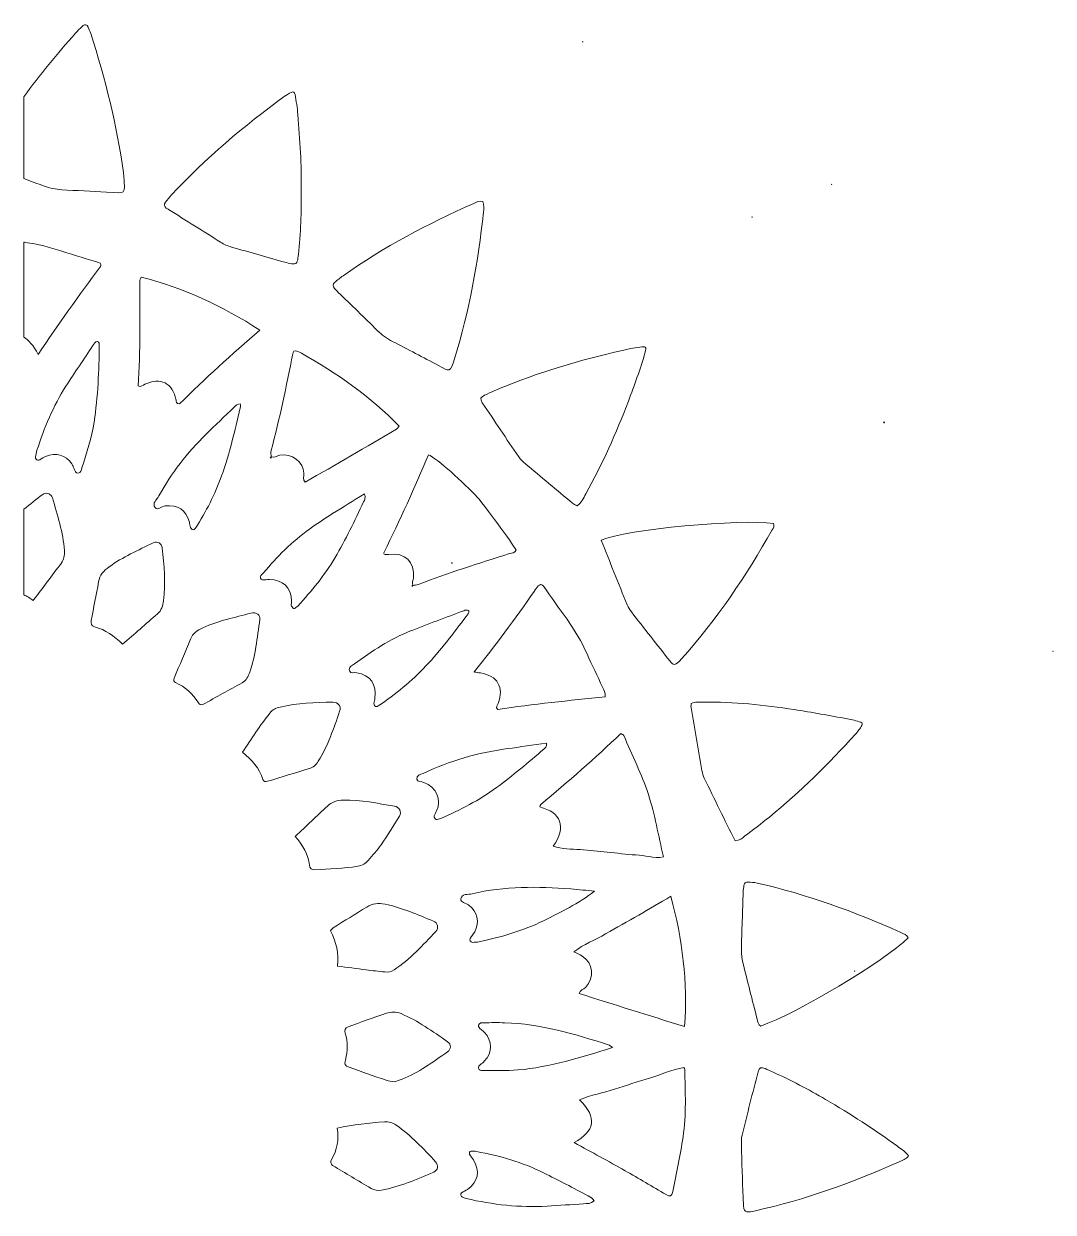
# Model space of a CAD drawing. Extents: x 212 to 2788, y -2896 to -104.
# Drawn here: x 2156 to 2701, y -2267 to -1638 of the extents above; entities that cross this region are included whole.
import ezdxf

# ---------------------------------------------------------------- set-up
doc = ezdxf.new("R2010")
doc.units = 0
doc.header["$MEASUREMENT"] = 0
doc.layers.add('Layer 1', color=7, linetype='Continuous')

# ---------------------------------------------------------------- blocks, each defined once
blk = doc.blocks.new('block 2')
at = {"layer": 'Layer 1', "true_color": 0xef5622}
h = blk.add_hatch(color=20, dxfattribs=at)
h.dxf.hatch_style = 2
edge = h.paths.add_edge_path()
edge.add_spline(control_points=[(2452.23, -1647.88), (2452.23, -1647.82), (2452.24, -1647.77), (2452.24, -1647.71), (2452.19, -1647.7), (2452.14, -1647.7), (2452.09, -1647.67), (2452.13, -1647.79), (2452.17, -1647.9), (2452.22, -1648.02), (2452.22, -1647.97), (2452.22, -1647.92), (2452.23, -1647.88)], knot_values=[0, 0, 0, 0, 1, 1, 1, 2, 2, 2, 3, 3, 3, 4, 4, 4, 4], degree=3, periodic=1)
h = blk.add_hatch(color=20, dxfattribs=at)
h.dxf.hatch_style = 2
edge = h.paths.add_edge_path()
edge.add_spline(control_points=[(2583.86, -1723.29), (2583.83, -1723.29), (2583.81, -1723.29), (2583.78, -1723.28), (2583.75, -1723.32), (2583.73, -1723.36), (2583.71, -1723.4), (2583.78, -1723.42), (2583.83, -1723.42), (2583.91, -1723.45), (2583.89, -1723.39), (2583.88, -1723.34), (2583.86, -1723.29)], knot_values=[0, 0, 0, 0, 1, 1, 1, 2, 2, 2, 3, 3, 3, 4, 4, 4, 4], degree=3, periodic=1)
h = blk.add_hatch(color=20, dxfattribs=at)
h.dxf.hatch_style = 2
edge = h.paths.add_edge_path()
edge.add_spline(control_points=[(2541.85, -1740.73), (2541.78, -1740.67), (2541.7, -1740.6), (2541.63, -1740.54), (2541.54, -1740.7), (2541.57, -1740.79), (2541.85, -1740.73)], knot_values=[0, 0, 0, 0, 1, 1, 1, 2, 2, 2, 2], degree=3, periodic=1)
h = blk.add_hatch(color=20, dxfattribs=at)
h.dxf.hatch_style = 2
edge = h.paths.add_edge_path()
edge.add_spline(control_points=[(2611.6, -1848.99), (2611.4, -1848.7), (2611.26, -1848.76), (2611.31, -1849.17), (2611.31, -1849.25), (2611.46, -1849.31), (2611.6, -1849.37), (2611.61, -1849.38), (2611.63, -1849.39), (2611.64, -1849.39), (2611.68, -1849.41), (2611.72, -1849.43), (2611.76, -1849.45), (2611.74, -1849.4), (2611.73, -1849.35), (2611.71, -1849.31), (2611.69, -1849.26), (2611.68, -1849.21), (2611.66, -1849.17), (2611.66, -1849.14), (2611.68, -1849.11), (2611.68, -1849.1), (2611.65, -1849.05), (2611.63, -1849.03), (2611.6, -1848.99)], knot_values=[0, 0, 0, 0, 1, 1, 1, 2, 2, 2, 3, 3, 3, 4, 4, 4, 5, 5, 5, 6, 6, 6, 7, 7, 7, 8, 8, 8, 8], degree=3, periodic=1)
h = blk.add_hatch(color=20, dxfattribs=at)
h.dxf.hatch_style = 2
edge = h.paths.add_edge_path()
edge.add_spline(control_points=[(2382.85, -1923.45), (2382.86, -1923.44), (2382.87, -1923.43), (2382.88, -1923.42), (2382.8, -1923.4), (2382.72, -1923.38), (2382.63, -1923.37), (2382.87, -1923.47), (2383.1, -1923.56), (2383.33, -1923.66), (2383.17, -1923.59), (2383.01, -1923.52), (2382.85, -1923.45)], knot_values=[0, 0, 0, 0, 1, 1, 1, 2, 2, 2, 3, 3, 3, 4, 4, 4, 4], degree=3, periodic=1)
h = blk.add_hatch(color=20, dxfattribs=at)
h.dxf.hatch_style = 2
edge = h.paths.add_edge_path()
edge.add_spline(control_points=[(2700.84, -1970.2), (2700.89, -1970.25), (2700.94, -1970.28), (2701, -1970.33), (2700.97, -1970.27), (2700.98, -1970.23), (2700.96, -1970.18), (2700.94, -1970.18), (2700.92, -1970.18), (2700.9, -1970.18), (2700.88, -1970.19), (2700.86, -1970.19), (2700.84, -1970.2)], knot_values=[0, 0, 0, 0, 1, 1, 1, 2, 2, 2, 3, 3, 3, 4, 4, 4, 4], degree=3, periodic=1)
h = blk.add_hatch(color=20, dxfattribs=at)
h.dxf.hatch_style = 2
edge = h.paths.add_edge_path()
edge.add_spline(control_points=[(2595.92, -2139.4), (2595.95, -2139.4), (2595.99, -2139.41), (2596.02, -2139.42), (2596.05, -2139.36), (2596.08, -2139.29), (2596.12, -2139.22), (2595.98, -2139.27), (2595.83, -2139.35), (2595.67, -2139.43), (2595.75, -2139.42), (2595.84, -2139.4), (2595.92, -2139.4)], knot_values=[0, 0, 0, 0, 1, 1, 1, 2, 2, 2, 3, 3, 3, 4, 4, 4, 4], degree=3, periodic=1)
at = {"layer": 'Layer 1', "lineweight": 0}
for points, knots in [([(2183.86, -1643.41), (2185.15, -1641.99), (2186.5, -1640.62), (2187.89, -1639.3), (2188.86, -1638.38), (2190.04, -1638.79), (2190.6, -1640.18), (2191.06, -1641.29), (2191.5, -1642.4), (2191.88, -1643.54), (2199.71, -1667.54), (2205.68, -1691.98), (2209.17, -1717), (2209.24, -1717.47), (2209.29, -1717.95), (2209.33, -1718.43), (2210.15, -1729.43), (2211.03, -1727.83), (2200.28, -1727.46), (2192.38, -1727.02), (2184.47, -1726.58), (2176.56, -1726.12), (2173.43, -1725.93), (2170.37, -1725.35), (2167.42, -1724.28), (2163.77, -1722.95), (2160.13, -1721.61), (2156.49, -1720.28), (2156.49, -1720.28), (2156.49, -1677), (2156.49, -1677), (2165.07, -1665.36), (2174.18, -1654.15), (2183.86, -1643.41)], [0, 0, 0, 0, 1, 1, 1, 2, 2, 2, 3, 3, 3, 4, 4, 4, 5, 5, 5, 6, 6, 6, 7, 7, 7, 8, 8, 8, 9, 9, 9, 10, 10, 10, 11, 11, 11, 11]), ([(2452.23, -1647.88), (2452.23, -1647.82), (2452.24, -1647.77), (2452.24, -1647.71), (2452.19, -1647.7), (2452.14, -1647.7), (2452.09, -1647.67), (2452.13, -1647.79), (2452.17, -1647.9), (2452.22, -1648.02), (2452.22, -1647.97), (2452.22, -1647.92), (2452.23, -1647.88)], [0, 0, 0, 0, 1, 1, 1, 2, 2, 2, 3, 3, 3, 4, 4, 4, 4]), ([(2231.4, -1732.75), (2232.44, -1731.43), (2233.51, -1730.13), (2234.65, -1728.9), (2252.71, -1709.5), (2272.81, -1692.43), (2294.25, -1676.91), (2295.41, -1676.07), (2296.64, -1675.29), (2297.91, -1674.65), (2298.93, -1674.14), (2299.86, -1674.57), (2300.04, -1675.71), (2300.58, -1679.26), (2301.19, -1682.82), (2301.45, -1686.41), (2302.41, -1699.81), (2303.6, -1713.21), (2303.23, -1725.88), (2303.41, -1737.97), (2303.03, -1749.24), (2301.72, -1760.46), (2301.59, -1761.65), (2301.49, -1762.86), (2301.15, -1763.99), (2300.86, -1764.95), (2300.04, -1765.56), (2298.96, -1765.41), (2297.78, -1765.25), (2296.59, -1765.03), (2295.45, -1764.71), (2285.76, -1761.98), (2276.09, -1759.21), (2266.41, -1756.48), (2264.32, -1755.89), (2262.39, -1755.02), (2260.54, -1753.85), (2251.42, -1748.07), (2242.25, -1742.36), (2233.11, -1736.62), (2232.7, -1736.37), (2232.25, -1736.16), (2231.89, -1735.85), (2230.88, -1734.97), (2230.48, -1733.92), (2231.4, -1732.75)], [0, 0, 0, 0, 1, 1, 1, 2, 2, 2, 3, 3, 3, 4, 4, 4, 5, 5, 5, 6, 6, 6, 7, 7, 7, 8, 8, 8, 9, 9, 9, 10, 10, 10, 11, 11, 11, 12, 12, 12, 13, 13, 13, 14, 14, 14, 15, 15, 15, 15]), ([(2583.86, -1723.29), (2583.83, -1723.29), (2583.81, -1723.29), (2583.78, -1723.28), (2583.75, -1723.32), (2583.73, -1723.36), (2583.71, -1723.4), (2583.78, -1723.42), (2583.83, -1723.42), (2583.91, -1723.45), (2583.89, -1723.39), (2583.88, -1723.34), (2583.86, -1723.29)], [0, 0, 0, 0, 1, 1, 1, 2, 2, 2, 3, 3, 3, 4, 4, 4, 4]), ([(2320.84, -1775.24), (2322.26, -1773.95), (2323.8, -1772.79), (2325.37, -1771.69), (2347.02, -1756.43), (2370.26, -1744.03), (2394.47, -1733.39), (2395.95, -1732.74), (2397.41, -1731.62), (2399.24, -1732.37), (2400.17, -1734.19), (2399.82, -1736.12), (2399.61, -1738.01), (2396.76, -1764.28), (2392.27, -1790.23), (2384.33, -1815.51), (2381.99, -1822.95), (2381.72, -1822.34), (2375.78, -1819.11), (2367.78, -1814.76), (2359.69, -1810.55), (2351.59, -1806.39), (2348.57, -1804.83), (2345.9, -1802.94), (2343.48, -1800.53), (2336.68, -1793.76), (2329.75, -1787.11), (2322.87, -1780.41), (2322.19, -1779.74), (2321.5, -1779.07), (2320.84, -1778.37), (2319.85, -1777.33), (2319.82, -1776.16), (2320.84, -1775.24)], [0, 0, 0, 0, 1, 1, 1, 2, 2, 2, 3, 3, 3, 4, 4, 4, 5, 5, 5, 6, 6, 6, 7, 7, 7, 8, 8, 8, 9, 9, 9, 10, 10, 10, 11, 11, 11, 11]), ([(2541.85, -1740.73), (2541.78, -1740.67), (2541.7, -1740.6), (2541.63, -1740.54), (2541.54, -1740.7), (2541.57, -1740.79), (2541.85, -1740.73)], [0, 0, 0, 0, 1, 1, 1, 2, 2, 2, 2]), ([(2197.11, -1766.72), (2185.8, -1781.92), (2174.68, -1797.26), (2164.15, -1813.24), (2161.56, -1808.41), (2159.06, -1805.52), (2156.49, -1804.11), (2156.49, -1804.11), (2156.49, -1753.89), (2156.49, -1753.89), (2156.71, -1753.92), (2156.93, -1753.95), (2157.16, -1753.98), (2163.86, -1754.76), (2170.29, -1756.63), (2176.69, -1758.67), (2183.52, -1760.86), (2190.39, -1762.89), (2196.94, -1764.9), (2197.16, -1765.63), (2197.27, -1765.83), (2197.27, -1766.03), (2197.27, -1766.26), (2197.24, -1766.54), (2197.11, -1766.72)], [0, 0, 0, 0, 1, 1, 1, 2, 2, 2, 3, 3, 3, 4, 4, 4, 5, 5, 5, 6, 6, 6, 7, 7, 7, 8, 8, 8, 8]), ([(2217.95, -1773.94), (2217.95, -1773.52), (2218.32, -1773.1), (2218.66, -1772.41), (2240.87, -1777.99), (2261.39, -1787.43), (2281.39, -1800.43), (2266.38, -1813.21), (2252.28, -1826.21), (2238.9, -1839.39), (2236.89, -1839.34), (2237.21, -1838.17), (2237.04, -1837.34), (2235.18, -1828.3), (2228.81, -1825.06), (2220.57, -1829.01), (2219.53, -1829.51), (2218.69, -1830.55), (2216.96, -1829.91), (2218.36, -1811.36), (2217.63, -1792.65), (2217.95, -1773.94)], [0, 0, 0, 0, 1, 1, 1, 2, 2, 2, 3, 3, 3, 4, 4, 4, 5, 5, 5, 6, 6, 6, 7, 7, 7, 7]), ([(2187.29, -1873.26), (2186.94, -1874.32), (2186.65, -1875.77), (2185.32, -1875.98), (2183.75, -1876.24), (2183.57, -1874.79), (2183.15, -1873.69), (2182.8, -1872.81), (2182.41, -1871.92), (2181.88, -1871.13), (2178.72, -1866.38), (2173.35, -1864.82), (2168.06, -1867.13), (2166.97, -1867.61), (2165.99, -1868.32), (2164.95, -1868.89), (2164.25, -1869.27), (2163.53, -1869.15), (2163, -1868.63), (2162.73, -1868.36), (2162.57, -1867.8), (2162.63, -1867.42), (2162.84, -1866.24), (2163.1, -1865.07), (2163.47, -1863.93), (2167.31, -1852.07), (2172.01, -1840.58), (2178.79, -1830.06), (2183.46, -1822.82), (2188.28, -1815.69), (2193.07, -1808.54), (2193.68, -1807.63), (2194.15, -1806.39), (2195.5, -1806.46), (2196.52, -1806.79), (2196.43, -1807.6), (2196.43, -1808.25), (2196.27, -1821.89), (2195.77, -1835.51), (2193.65, -1849.01), (2192.35, -1857.3), (2189.91, -1865.31), (2187.29, -1873.26)], [0, 0, 0, 0, 1, 1, 1, 2, 2, 2, 3, 3, 3, 4, 4, 4, 5, 5, 5, 6, 6, 6, 7, 7, 7, 8, 8, 8, 9, 9, 9, 10, 10, 10, 11, 11, 11, 12, 12, 12, 13, 13, 13, 14, 14, 14, 14]), ([(2411.36, -1829.97), (2432.77, -1821.32), (2454.93, -1815.18), (2477.42, -1810.15), (2479.06, -1809.78), (2480.73, -1809.6), (2482.4, -1809.34), (2485.49, -1808.87), (2485.92, -1809.26), (2485.15, -1812.07), (2482.73, -1820.88), (2479.48, -1829.4), (2476.27, -1837.93), (2469.92, -1854.8), (2462.56, -1871.22), (2453.73, -1886.94), (2452.48, -1889.18), (2451.63, -1891.79), (2449.05, -1893.35), (2448.25, -1892.86), (2447.37, -1892.46), (2446.66, -1891.86), (2438.36, -1884.94), (2430.07, -1878.01), (2421.81, -1871.03), (2420.54, -1869.96), (2419.25, -1868.81), (2418.32, -1867.45), (2411.83, -1857.93), (2405.43, -1848.34), (2399.03, -1838.76), (2397.76, -1836.85), (2398.02, -1835.79), (2400.13, -1834.82), (2403.83, -1833.11), (2407.58, -1831.49), (2411.36, -1829.97)], [0, 0, 0, 0, 1, 1, 1, 2, 2, 2, 3, 3, 3, 4, 4, 4, 5, 5, 5, 6, 6, 6, 7, 7, 7, 8, 8, 8, 9, 9, 9, 10, 10, 10, 11, 11, 11, 12, 12, 12, 12]), ([(2354.98, -1851.16), (2354.55, -1851.7), (2354.23, -1852.44), (2353.67, -1852.76), (2337.58, -1862.15), (2321.47, -1871.49), (2305.35, -1880.85), (2303.9, -1879.35), (2304.72, -1877.61), (2304.68, -1876.07), (2304.53, -1870.21), (2298.06, -1865.17), (2291.94, -1866.5), (2290.4, -1866.83), (2289.01, -1868.03), (2287.29, -1867.46), (2287.29, -1867.49), (2287.3, -1867.53), (2287.29, -1867.56), (2287.23, -1867.57), (2287.2, -1867.59), (2287.15, -1867.6), (2287.16, -1867.73), (2287.19, -1867.82), (2287.24, -1867.86), (2287.64, -1867.77), (2287.4, -1868.01), (2287.24, -1867.86), (2287.19, -1867.88), (2287.15, -1867.88), (2287.07, -1867.91), (2286.71, -1868.03), (2286.67, -1867.71), (2287.15, -1867.6), (2287.14, -1867.54), (2287.13, -1867.49), (2287.14, -1867.42), (2287.19, -1867.44), (2287.24, -1867.44), (2287.29, -1867.46), (2287.29, -1866.31), (2287.08, -1865.12), (2287.36, -1864.05), (2291.84, -1847.14), (2295.37, -1830.03), (2298.8, -1812.89), (2298.9, -1812.43), (2299.15, -1812), (2299.32, -1811.58), (2300.93, -1810.91), (2302.08, -1811.96), (2303.31, -1812.64), (2322.23, -1823.13), (2339.78, -1835.47), (2354.98, -1851.16)], [0, 0, 0, 0, 1, 1, 1, 2, 2, 2, 3, 3, 3, 4, 4, 4, 5, 5, 5, 6, 6, 6, 7, 7, 7, 8, 8, 8, 9, 9, 9, 10, 10, 10, 11, 11, 11, 12, 12, 12, 13, 13, 13, 14, 14, 14, 15, 15, 15, 16, 16, 16, 17, 17, 17, 18, 18, 18, 18]), ([(2271.01, -1841.46), (2268.13, -1853.59), (2265.35, -1865.76), (2261.12, -1877.5), (2257.61, -1887.22), (2252.91, -1896.4), (2247.29, -1905.09), (2246.9, -1905.69), (2246.29, -1906.17), (2245.53, -1905.78), (2245.15, -1905.58), (2244.76, -1905.15), (2244.64, -1904.75), (2244.36, -1903.84), (2244.31, -1902.86), (2244.07, -1901.94), (2242.33, -1895.4), (2237.89, -1892.56), (2231.2, -1893.37), (2229.35, -1893.59), (2227.19, -1895.95), (2225.92, -1894.25), (2224.23, -1891.98), (2226.91, -1889.97), (2227.99, -1888.02), (2234.62, -1875.95), (2243.01, -1865.19), (2252.82, -1855.55), (2257.79, -1850.67), (2262.83, -1845.88), (2267.84, -1841.05), (2268.7, -1840.22), (2269.54, -1839.34), (2271.03, -1839.36), (2271.03, -1840.06), (2271.17, -1840.79), (2271.01, -1841.46)], [0, 0, 0, 0, 1, 1, 1, 2, 2, 2, 3, 3, 3, 4, 4, 4, 5, 5, 5, 6, 6, 6, 7, 7, 7, 8, 8, 8, 9, 9, 9, 10, 10, 10, 11, 11, 11, 12, 12, 12, 12]), ([(2611.6, -1848.99), (2611.4, -1848.7), (2611.26, -1848.76), (2611.31, -1849.17), (2611.31, -1849.25), (2611.46, -1849.31), (2611.6, -1849.37), (2611.61, -1849.38), (2611.63, -1849.39), (2611.64, -1849.39), (2611.68, -1849.41), (2611.72, -1849.43), (2611.76, -1849.45), (2611.74, -1849.4), (2611.73, -1849.35), (2611.71, -1849.31), (2611.69, -1849.26), (2611.68, -1849.21), (2611.66, -1849.17), (2611.66, -1849.14), (2611.68, -1849.11), (2611.68, -1849.1), (2611.65, -1849.05), (2611.63, -1849.03), (2611.6, -1848.99)], [0, 0, 0, 0, 1, 1, 1, 2, 2, 2, 3, 3, 3, 4, 4, 4, 5, 5, 5, 6, 6, 6, 7, 7, 7, 8, 8, 8, 8]), ([(2370.58, -1866.25), (2374.89, -1868.31), (2389.31, -1881), (2396.53, -1888.93), (2399.93, -1892.67), (2414.83, -1912.97), (2416.89, -1916.69), (2416.35, -1918.41), (2414.62, -1918.16), (2413.4, -1918.55), (2397.2, -1923.68), (2381, -1928.82), (2365.13, -1934.94), (2364.27, -1935.27), (2363.28, -1935.24), (2362.34, -1935.37), (2362.37, -1935.43), (2362.39, -1935.49), (2362.42, -1935.55), (2362.36, -1935.48), (2362.31, -1935.47), (2362.25, -1935.43), (2362.08, -1935.56), (2362.02, -1935.67), (2362.01, -1935.75), (2362.3, -1936.02), (2362.01, -1935.97), (2362.01, -1935.75), (2361.98, -1935.71), (2361.94, -1935.68), (2361.88, -1935.63), (2361.67, -1935.47), (2361.93, -1935.26), (2362.25, -1935.43), (2362.28, -1935.41), (2362.29, -1935.4), (2362.32, -1935.38), (2362.33, -1935.38), (2362.33, -1935.38), (2362.34, -1935.37), (2361.63, -1934.04), (2362.42, -1932.74), (2362.56, -1931.42), (2363.47, -1922.91), (2358.18, -1917.88), (2349.5, -1918.97), (2348.81, -1919.06), (2348.12, -1919.07), (2347.57, -1919.11), (2347.24, -1918.86), (2346.96, -1918.74), (2346.91, -1918.57), (2346.85, -1918.37), (2346.97, -1918.09), (2347.07, -1917.88), (2355.35, -1900.88), (2363.29, -1883.72), (2370.58, -1866.25)], [0, 0, 0, 0, 1, 1, 1, 2, 2, 2, 3, 3, 3, 4, 4, 4, 5, 5, 5, 6, 6, 6, 7, 7, 7, 8, 8, 8, 9, 9, 9, 10, 10, 10, 11, 11, 11, 12, 12, 12, 13, 13, 13, 14, 14, 14, 15, 15, 15, 16, 16, 16, 17, 17, 17, 18, 18, 18, 19, 19, 19, 19]), ([(2156.49, -1895.15), (2159.79, -1892.47), (2163.17, -1889.89), (2166.49, -1887.23), (2167.92, -1886.08), (2170.52, -1886.83), (2171.4, -1888.43), (2171.52, -1888.64), (2171.64, -1888.85), (2171.7, -1889.08), (2174.2, -1898.29), (2177.39, -1907.34), (2177.99, -1917), (2178.15, -1919.57), (2177.71, -1921.76), (2176.24, -1923.73), (2171.4, -1930.22), (2166.49, -1936.66), (2161.45, -1943.33), (2159.83, -1942.12), (2158.18, -1941.14), (2156.49, -1940.32), (2156.49, -1940.32), (2156.49, -1895.15), (2156.49, -1895.15)], [0, 0, 0, 0, 1, 1, 1, 2, 2, 2, 3, 3, 3, 4, 4, 4, 5, 5, 5, 6, 6, 6, 7, 7, 7, 8, 8, 8, 8]), ([(2336.22, -1891.22), (2331.51, -1901.2), (2326.76, -1911.16), (2321.13, -1920.68), (2315.6, -1930.03), (2308.76, -1938.37), (2301.4, -1946.3), (2301.23, -1946.48), (2301.07, -1946.67), (2300.88, -1946.8), (2300.34, -1947.19), (2299.83, -1948.01), (2299.1, -1947.52), (2298.58, -1947.18), (2298.13, -1946.49), (2297.99, -1945.87), (2297.85, -1945.21), (2298.21, -1944.46), (2298.18, -1943.75), (2297.84, -1936.34), (2293.7, -1932.35), (2286.3, -1932.3), (2285.11, -1932.29), (2283.92, -1932.42), (2282.73, -1932.4), (2281.83, -1932.39), (2281.23, -1930.94), (2281.89, -1930.21), (2285.58, -1926.12), (2289.2, -1921.95), (2293.07, -1918.03), (2301.04, -1909.95), (2310.25, -1903.43), (2319.83, -1897.43), (2325.31, -1894.01), (2330.79, -1890.6), (2336.68, -1886.93), (2337.6, -1889.23), (2336.7, -1890.22), (2336.22, -1891.22)], [0, 0, 0, 0, 1, 1, 1, 2, 2, 2, 3, 3, 3, 4, 4, 4, 5, 5, 5, 6, 6, 6, 7, 7, 7, 8, 8, 8, 9, 9, 9, 10, 10, 10, 11, 11, 11, 12, 12, 12, 13, 13, 13, 13]), ([(2553.05, -1902.63), (2553.67, -1903.92), (2552.9, -1904.97), (2552.35, -1905.96), (2538.6, -1930.27), (2523.08, -1953.33), (2504.46, -1974.22), (2503.98, -1974.75), (2503.49, -1975.28), (2502.97, -1975.78), (2500.95, -1977.71), (2500.1, -1977.7), (2498.33, -1975.47), (2491.48, -1966.81), (2484.65, -1958.12), (2477.86, -1949.42), (2476.99, -1948.29), (2476.19, -1947.04), (2475.66, -1945.73), (2471.06, -1934.41), (2466.54, -1923.05), (2461.87, -1911.43), (2475.13, -1905.53), (2536.05, -1900.17), (2553.05, -1902.63)], [0, 0, 0, 0, 1, 1, 1, 2, 2, 2, 3, 3, 3, 4, 4, 4, 5, 5, 5, 6, 6, 6, 7, 7, 7, 8, 8, 8, 8]), ([(2229.69, -1915.5), (2230.74, -1924.79), (2231.64, -1934.1), (2230.44, -1943.47), (2230.09, -1946.2), (2229.31, -1948.6), (2227.21, -1950.44), (2221.09, -1955.77), (2214.97, -1961.1), (2208.77, -1966.5), (2204.26, -1962.11), (2199.67, -1958.75), (2193.96, -1957.29), (2192.07, -1956.8), (2191.89, -1955.5), (2192.17, -1954), (2193.44, -1947.17), (2194.84, -1940.36), (2196.04, -1933.52), (2196.67, -1929.92), (2198.74, -1927.67), (2201.62, -1925.59), (2208.88, -1920.36), (2216.98, -1916.77), (2224.95, -1912.89), (2227.14, -1911.83), (2229.42, -1913.07), (2229.69, -1915.5)], [0, 0, 0, 0, 1, 1, 1, 2, 2, 2, 3, 3, 3, 4, 4, 4, 5, 5, 5, 6, 6, 6, 7, 7, 7, 8, 8, 8, 9, 9, 9, 9]), ([(2382.85, -1923.45), (2382.86, -1923.44), (2382.87, -1923.43), (2382.88, -1923.42), (2382.8, -1923.4), (2382.72, -1923.38), (2382.63, -1923.37), (2382.87, -1923.47), (2383.1, -1923.56), (2383.33, -1923.66), (2383.17, -1923.59), (2383.01, -1923.52), (2382.85, -1923.45)], [0, 0, 0, 0, 1, 1, 1, 2, 2, 2, 3, 3, 3, 4, 4, 4, 4]), ([(2463.96, -1994.28), (2445.06, -1996.33), (2426.02, -1998.01), (2407.23, -2001.03), (2405.81, -1999.72), (2407.01, -1998.78), (2407.39, -1997.79), (2410.62, -1989.21), (2407.08, -1983.13), (2398.02, -1981.7), (2396.94, -1981.53), (2395.86, -1981.3), (2394.79, -1981.09), (2394.78, -1981.1), (2394.77, -1981.11), (2394.75, -1981.13), (2394.91, -1981.2), (2395.07, -1981.27), (2395.23, -1981.33), (2395, -1981.24), (2394.77, -1981.14), (2394.53, -1981.04), (2394.62, -1981.06), (2394.7, -1981.07), (2394.79, -1981.09), (2405.78, -1967.26), (2416.37, -1953.06), (2426.49, -1938.52), (2427.18, -1937.53), (2427.84, -1936.52), (2428.63, -1935.64), (2429.34, -1934.84), (2430.24, -1934.71), (2431.11, -1935.52), (2431.28, -1935.68), (2431.46, -1935.85), (2431.59, -1936.04), (2439.43, -1947.76), (2448.77, -1958.51), (2454.44, -1971.65), (2457, -1977.58), (2459.95, -1983.35), (2462.64, -1989.23), (2463.31, -1990.7), (2464.42, -1992.11), (2463.96, -1994.28)], [0, 0, 0, 0, 1, 1, 1, 2, 2, 2, 3, 3, 3, 4, 4, 4, 5, 5, 5, 6, 6, 6, 7, 7, 7, 8, 8, 8, 9, 9, 9, 10, 10, 10, 11, 11, 11, 12, 12, 12, 13, 13, 13, 14, 14, 14, 15, 15, 15, 15]), ([(2361.06, -1959.48), (2370.39, -1955.79), (2379.8, -1952.31), (2389.18, -1948.75), (2390.09, -1948.4), (2391, -1948.17), (2391.92, -1948.72), (2392.09, -1950.03), (2391.23, -1950.92), (2390.54, -1951.82), (2383.71, -1960.76), (2376.9, -1969.72), (2369.23, -1977.97), (2361.7, -1986.07), (2353.16, -1992.99), (2343.96, -1999.1), (2343.33, -1999.52), (2342.64, -1999.67), (2342.1, -1999.07), (2341.81, -1998.75), (2341.61, -1998.19), (2341.66, -1997.77), (2341.76, -1996.83), (2342.09, -1995.91), (2342.23, -1994.97), (2343.29, -1987.79), (2339.75, -1982.8), (2332.7, -1981.54), (2331.35, -1981.3), (2329.39, -1982.11), (2328.81, -1980.61), (2328.04, -1978.6), (2330.18, -1977.81), (2331.45, -1976.87), (2340.71, -1970.05), (2350.3, -1963.73), (2361.06, -1959.48)], [0, 0, 0, 0, 1, 1, 1, 2, 2, 2, 3, 3, 3, 4, 4, 4, 5, 5, 5, 6, 6, 6, 7, 7, 7, 8, 8, 8, 9, 9, 9, 10, 10, 10, 11, 11, 11, 12, 12, 12, 12]), ([(2276.63, -1950.05), (2279.6, -1949.25), (2281.6, -1951.3), (2281.43, -1953.24), (2279.91, -1963.47), (2279.06, -1972.53), (2275.99, -1981.19), (2275.15, -1983.56), (2274.26, -1985.61), (2272, -1986.86), (2265.1, -1990.67), (2258.2, -1994.51), (2251.29, -1998.3), (2250.27, -1998.86), (2249.32, -1998.37), (2248.83, -1997.54), (2245.94, -1992.65), (2241.98, -1989.05), (2236.74, -1986.81), (2235.8, -1986.41), (2235.68, -1985.39), (2236.11, -1984.36), (2238.96, -1977.52), (2241.77, -1970.66), (2244.64, -1963.82), (2245.91, -1960.78), (2248.28, -1959.14), (2251.29, -1957.75), (2259.41, -1954.02), (2268.11, -1952.35), (2276.63, -1950.05)], [0, 0, 0, 0, 1, 1, 1, 2, 2, 2, 3, 3, 3, 4, 4, 4, 5, 5, 5, 6, 6, 6, 7, 7, 7, 8, 8, 8, 9, 9, 9, 10, 10, 10, 10]), ([(2700.84, -1970.2), (2700.89, -1970.25), (2700.94, -1970.28), (2701, -1970.33), (2700.97, -1970.27), (2700.98, -1970.23), (2700.96, -1970.18), (2700.94, -1970.18), (2700.92, -1970.18), (2700.9, -1970.18), (2700.88, -1970.19), (2700.86, -1970.19), (2700.84, -1970.2)], [0, 0, 0, 0, 1, 1, 1, 2, 2, 2, 3, 3, 3, 4, 4, 4, 4]), ([(2286.65, -2002.88), (2288.06, -2001.1), (2289.8, -2000.28), (2292.05, -1999.74), (2301.24, -1997.51), (2310.57, -1997.18), (2319.93, -1997.19), (2322.91, -1997.2), (2324.47, -1999.21), (2323.57, -2001.91), (2320.52, -2011.01), (2317.33, -2020.06), (2312.29, -2028.33), (2311.08, -2030.32), (2309.55, -2031.59), (2307.39, -2032.25), (2300.07, -2034.49), (2292.75, -2036.76), (2285.41, -2038.96), (2284.48, -2039.24), (2283.34, -2039.12), (2283, -2038.03), (2281.13, -2032.09), (2277.27, -2027.64), (2272.12, -2023.62), (2277.03, -2016.58), (2281.45, -2009.47), (2286.65, -2002.88)], [0, 0, 0, 0, 1, 1, 1, 2, 2, 2, 3, 3, 3, 4, 4, 4, 5, 5, 5, 6, 6, 6, 7, 7, 7, 8, 8, 8, 9, 9, 9, 9]), ([(2563.95, -2001.04), (2573.41, -2002.51), (2582.84, -2004.24), (2592.27, -2005.93), (2594.61, -2006.35), (2596.91, -2007.06), (2599.22, -2007.71), (2600.08, -2007.95), (2600.2, -2008.89), (2599.84, -2009.43), (2598.8, -2011.03), (2597.69, -2012.6), (2596.41, -2014), (2582.22, -2029.67), (2567.27, -2044.56), (2550.85, -2057.91), (2546.57, -2061.39), (2542.17, -2064.73), (2537.79, -2068.08), (2536.48, -2069.08), (2535.21, -2070.24), (2532.68, -2070.5), (2527.19, -2059.32), (2521.78, -2048.36), (2516.45, -2037.38), (2515.83, -2036.1), (2515.44, -2034.67), (2515.2, -2033.27), (2513.23, -2022.18), (2511.32, -2011.08), (2509.43, -1999.97), (2509.31, -1999.3), (2509.51, -1998.58), (2509.57, -1997.92), (2511.65, -1996.71), (2513.86, -1997.18), (2515.98, -1997.15), (2532.09, -1996.92), (2548.06, -1998.57), (2563.95, -2001.04)], [0, 0, 0, 0, 1, 1, 1, 2, 2, 2, 3, 3, 3, 4, 4, 4, 5, 5, 5, 6, 6, 6, 7, 7, 7, 8, 8, 8, 9, 9, 9, 10, 10, 10, 11, 11, 11, 12, 12, 12, 13, 13, 13, 13]), ([(2450.82, -2075.13), (2446.08, -2074.69), (2441.24, -2074.94), (2436.59, -2073.36), (2443.7, -2063.03), (2440.68, -2055.37), (2429.4, -2052.54), (2429.57, -2052.11), (2429.62, -2051.53), (2429.94, -2051.26), (2444.47, -2039.14), (2458.69, -2026.66), (2472.33, -2013.7), (2473.11, -2014.21), (2473.71, -2014.38), (2473.86, -2014.74), (2478.28, -2025.09), (2483.36, -2035.24), (2486.84, -2045.91), (2490.31, -2056.53), (2492.16, -2067.68), (2494.81, -2078.97), (2489.5, -2079.9), (2484.89, -2078.02), (2480.17, -2077.87), (2475.15, -2077.72), (2470.15, -2076.93), (2465.14, -2076.44), (2460.37, -2075.98), (2455.6, -2075.57), (2450.82, -2075.13)], [0, 0, 0, 0, 1, 1, 1, 2, 2, 2, 3, 3, 3, 4, 4, 4, 5, 5, 5, 6, 6, 6, 7, 7, 7, 8, 8, 8, 9, 9, 9, 10, 10, 10, 10]), ([(2377.06, -2058.59), (2376.62, -2058.78), (2376.18, -2059), (2375.72, -2059.08), (2375.03, -2059.2), (2374.24, -2059.3), (2373.83, -2058.55), (2373.62, -2058.18), (2373.51, -2057.61), (2373.64, -2057.22), (2373.95, -2056.32), (2374.44, -2055.49), (2374.84, -2054.62), (2377.51, -2048.79), (2374.87, -2042.02), (2368.12, -2039.53), (2366.84, -2039.06), (2364.79, -2039.5), (2364.45, -2037.9), (2363.97, -2035.67), (2366.34, -2035.48), (2367.69, -2034.83), (2381.84, -2028.13), (2396.7, -2023.82), (2412.21, -2021.72), (2419.06, -2020.79), (2425.9, -2019.83), (2433.04, -2018.84), (2433.15, -2020.82), (2432.29, -2021.38), (2431.59, -2021.98), (2423.4, -2028.97), (2415.2, -2035.95), (2406.51, -2042.34), (2397.39, -2049.05), (2387.37, -2054.07), (2377.06, -2058.59)], [0, 0, 0, 0, 1, 1, 1, 2, 2, 2, 3, 3, 3, 4, 4, 4, 5, 5, 5, 6, 6, 6, 7, 7, 7, 8, 8, 8, 9, 9, 9, 10, 10, 10, 11, 11, 11, 12, 12, 12, 12]), ([(2355.18, -2057.42), (2352.07, -2062.52), (2348.91, -2067.6), (2345.51, -2072.52), (2343.48, -2075.46), (2340.98, -2078.07), (2338.68, -2080.83), (2337.26, -2082.55), (2335.53, -2083.51), (2333.23, -2083.9), (2325.66, -2085.18), (2317.99, -2085.15), (2310.37, -2085.78), (2308.7, -2085.91), (2307.79, -2085.09), (2307.57, -2083.31), (2306.85, -2077.69), (2304.34, -2072.9), (2300.07, -2068.22), (2306.01, -2062.58), (2311.52, -2057.3), (2317.1, -2052.07), (2319.44, -2049.87), (2322.18, -2049.04), (2325.52, -2048.91), (2334.73, -2048.57), (2343.56, -2050.78), (2352.53, -2052.13), (2355.16, -2052.52), (2356.54, -2055.19), (2355.18, -2057.42)], [0, 0, 0, 0, 1, 1, 1, 2, 2, 2, 3, 3, 3, 4, 4, 4, 5, 5, 5, 6, 6, 6, 7, 7, 7, 8, 8, 8, 9, 9, 9, 10, 10, 10, 10]), ([(2546.27, -2168.39), (2544.74, -2167.66), (2544.77, -2166.04), (2544.43, -2164.75), (2541.84, -2154.78), (2539.31, -2144.8), (2536.86, -2134.8), (2536.36, -2132.72), (2536.01, -2130.53), (2536.05, -2128.41), (2536.29, -2118.1), (2536.67, -2107.8), (2537.03, -2097.49), (2537.07, -2096.3), (2537.19, -2095.1), (2537.43, -2093.93), (2537.64, -2092.92), (2538.41, -2092.21), (2539.45, -2092.26), (2541.11, -2092.32), (2542.81, -2092.43), (2544.43, -2092.8), (2570.66, -2098.83), (2595.86, -2107.86), (2620.36, -2118.93), (2621.81, -2119.59), (2623.64, -2119.94), (2624.25, -2121.82), (2611.99, -2133.97), (2564.95, -2162.07), (2546.27, -2168.39)], [0, 0, 0, 0, 1, 1, 1, 2, 2, 2, 3, 3, 3, 4, 4, 4, 5, 5, 5, 6, 6, 6, 7, 7, 7, 8, 8, 8, 9, 9, 9, 10, 10, 10, 10]), ([(2397.32, -2123.87), (2396.16, -2124.12), (2394.94, -2124.12), (2393.75, -2124.16), (2392.84, -2124.19), (2392.1, -2122.87), (2392.59, -2122.09), (2393.35, -2120.88), (2394.33, -2119.79), (2394.99, -2118.53), (2397.74, -2113.3), (2396.53, -2108.06), (2391.91, -2104.45), (2390.45, -2103.31), (2387.38, -2103), (2387.65, -2101.17), (2388.07, -2098.29), (2391.49, -2098.92), (2393.58, -2098.44), (2410.82, -2094.5), (2428.28, -2094.46), (2445.8, -2095.93), (2450.01, -2096.28), (2454.23, -2096.67), (2458.44, -2097.05), (2449.78, -2103.62), (2440.6, -2108.23), (2431.37, -2112.76), (2420.54, -2118.07), (2409.03, -2121.28), (2397.32, -2123.87)], [0, 0, 0, 0, 1, 1, 1, 2, 2, 2, 3, 3, 3, 4, 4, 4, 5, 5, 5, 6, 6, 6, 7, 7, 7, 8, 8, 8, 9, 9, 9, 10, 10, 10, 10]), ([(2373.26, -2112.94), (2375.39, -2113.79), (2376.06, -2116.68), (2374.49, -2118.35), (2367.6, -2125.68), (2360.77, -2133.09), (2352.33, -2138.75), (2350.81, -2139.76), (2349.23, -2139.98), (2347.55, -2139.82), (2344.22, -2139.49), (2340.9, -2139.08), (2337.58, -2138.66), (2332.61, -2138.03), (2327.64, -2137.37), (2322.35, -2136.68), (2323.43, -2129.89), (2321.7, -2123.83), (2318.69, -2118.01), (2319.24, -2117.42), (2319.63, -2116.77), (2320.2, -2116.42), (2326.09, -2112.75), (2332.02, -2109.13), (2337.93, -2105.48), (2340.93, -2103.62), (2344.08, -2103.23), (2347.57, -2103.94), (2356.55, -2105.79), (2364.83, -2109.57), (2373.26, -2112.94)], [0, 0, 0, 0, 1, 1, 1, 2, 2, 2, 3, 3, 3, 4, 4, 4, 5, 5, 5, 6, 6, 6, 7, 7, 7, 8, 8, 8, 9, 9, 9, 10, 10, 10, 10]), ([(2505.96, -2168.69), (2487.28, -2162.84), (2468.86, -2157.06), (2450.26, -2151.23), (2450.71, -2149.41), (2452.54, -2149.07), (2453.57, -2147.96), (2458.59, -2142.55), (2457.84, -2135.47), (2451.7, -2131.27), (2450.54, -2130.46), (2449.16, -2129.96), (2447.51, -2129.13), (2452.77, -2125.13), (2458.78, -2122.87), (2464.23, -2119.68), (2470.02, -2116.29), (2475.94, -2113.13), (2481.75, -2109.78), (2487.34, -2106.57), (2492.87, -2103.25), (2498.75, -2099.78), (2504.9, -2122.58), (2507.73, -2145.18), (2505.96, -2168.69)], [0, 0, 0, 0, 1, 1, 1, 2, 2, 2, 3, 3, 3, 4, 4, 4, 5, 5, 5, 6, 6, 6, 7, 7, 7, 8, 8, 8, 8]), ([(2595.92, -2139.4), (2595.95, -2139.4), (2595.99, -2139.41), (2596.02, -2139.42), (2596.05, -2139.36), (2596.08, -2139.29), (2596.12, -2139.22), (2595.98, -2139.27), (2595.83, -2139.35), (2595.67, -2139.43), (2595.75, -2139.42), (2595.84, -2139.4), (2595.92, -2139.4)], [0, 0, 0, 0, 1, 1, 1, 2, 2, 2, 3, 3, 3, 4, 4, 4, 4]), ([(2326.52, -2172.23), (2326.01, -2170.62), (2326.32, -2169.43), (2328.02, -2168.82), (2334.79, -2166.41), (2341.53, -2163.89), (2348.37, -2161.67), (2350.82, -2160.88), (2353.4, -2160.66), (2356.08, -2161.82), (2364.96, -2165.69), (2372.8, -2171.22), (2380.7, -2176.68), (2382.73, -2178.09), (2382.64, -2180.69), (2380.57, -2182.11), (2372.87, -2187.42), (2365.34, -2193.04), (2356.55, -2196.53), (2355.23, -2197.06), (2353.87, -2197.49), (2352.65, -2197.93), (2351.04, -2197.62), (2349.58, -2197.51), (2348.23, -2197.05), (2341.65, -2194.82), (2335.08, -2192.53), (2328.54, -2190.17), (2326.38, -2189.39), (2326.02, -2188.6), (2326.6, -2186.37), (2327.84, -2181.64), (2327.99, -2176.93), (2326.52, -2172.23)], [0, 0, 0, 0, 1, 1, 1, 2, 2, 2, 3, 3, 3, 4, 4, 4, 5, 5, 5, 6, 6, 6, 7, 7, 7, 8, 8, 8, 9, 9, 9, 10, 10, 10, 11, 11, 11, 11]), ([(2417.9, -2191.63), (2411.72, -2192.2), (2405.46, -2191.88), (2399.23, -2191.95), (2398.27, -2191.96), (2397.26, -2191.86), (2397.04, -2190.68), (2396.9, -2189.97), (2397.24, -2189.36), (2397.89, -2188.9), (2398.67, -2188.34), (2399.44, -2187.75), (2400.08, -2187.05), (2404.52, -2182.21), (2404.5, -2176.47), (2400.05, -2171.62), (2399.56, -2171.09), (2398.99, -2170.63), (2398.4, -2170.24), (2397.54, -2169.67), (2396.75, -2168.87), (2397.03, -2167.94), (2397.44, -2166.57), (2398.87, -2166.65), (2400.04, -2166.64), (2403.63, -2166.62), (2407.23, -2166.56), (2410.82, -2166.67), (2429.94, -2167.27), (2448.04, -2172.67), (2466.06, -2178.44), (2466.48, -2178.58), (2466.82, -2178.98), (2467.92, -2179.8), (2451.13, -2185.08), (2434.91, -2190.09), (2417.9, -2191.63)], [0, 0, 0, 0, 1, 1, 1, 2, 2, 2, 3, 3, 3, 4, 4, 4, 5, 5, 5, 6, 6, 6, 7, 7, 7, 8, 8, 8, 9, 9, 9, 10, 10, 10, 11, 11, 11, 12, 12, 12, 12]), ([(2474.54, -2244.89), (2465.8, -2239.95), (2456.96, -2235.19), (2447.64, -2230.06), (2458.42, -2224), (2460.16, -2216.95), (2450.47, -2207.43), (2456.56, -2204.83), (2462.9, -2203.79), (2468.93, -2201.81), (2475.06, -2199.79), (2481.23, -2197.89), (2487.41, -2196.01), (2493.52, -2194.15), (2499.34, -2191.3), (2505.65, -2190.37), (2505.91, -2190.87), (2506.11, -2191.07), (2506.12, -2191.27), (2506.3, -2203.22), (2507.02, -2215.21), (2505.21, -2227.08), (2503.73, -2236.76), (2501.63, -2246.36), (2499.72, -2255.98), (2499.23, -2258.41), (2498.32, -2258.76), (2496.24, -2257.55), (2488.99, -2253.35), (2481.83, -2249.01), (2474.54, -2244.89)], [0, 0, 0, 0, 1, 1, 1, 2, 2, 2, 3, 3, 3, 4, 4, 4, 5, 5, 5, 6, 6, 6, 7, 7, 7, 8, 8, 8, 9, 9, 9, 10, 10, 10, 10]), ([(2618.6, -2231.98), (2620.71, -2233.51), (2622.96, -2234.91), (2624.47, -2237.08), (2623.11, -2238.89), (2621.21, -2239.42), (2619.49, -2240.19), (2594.94, -2251.16), (2569.77, -2260.31), (2543.44, -2266.06), (2542.27, -2266.31), (2541.1, -2266.62), (2539.92, -2266.73), (2538.59, -2266.87), (2537.53, -2266.3), (2537.36, -2264.86), (2537.14, -2262.96), (2537.01, -2261.04), (2536.94, -2259.12), (2536.62, -2249.77), (2536.31, -2240.42), (2536.06, -2231.06), (2536.01, -2229.4), (2536.04, -2227.67), (2536.43, -2226.06), (2539.18, -2214.89), (2542.01, -2203.73), (2544.87, -2192.59), (2545.45, -2190.36), (2546.35, -2190.02), (2548.6, -2190.91), (2549.94, -2191.43), (2551.24, -2192.06), (2552.55, -2192.65), (2562.17, -2197.01), (2571.49, -2201.95), (2580.62, -2207.25), (2593.7, -2214.84), (2606.37, -2223.08), (2618.6, -2231.98)], [0, 0, 0, 0, 1, 1, 1, 2, 2, 2, 3, 3, 3, 4, 4, 4, 5, 5, 5, 6, 6, 6, 7, 7, 7, 8, 8, 8, 9, 9, 9, 10, 10, 10, 11, 11, 11, 12, 12, 12, 13, 13, 13, 13]), ([(2345.67, -2255.19), (2343.72, -2255.57), (2341.88, -2255.32), (2340.15, -2254.28), (2333.39, -2250.22), (2326.6, -2246.22), (2319.87, -2242.13), (2318.71, -2241.42), (2318.66, -2240.28), (2319.34, -2239.03), (2322.11, -2233.92), (2323.38, -2228.49), (2322.22, -2222.44), (2330.76, -2220.56), (2339.03, -2219.59), (2347.36, -2219.11), (2349.55, -2218.99), (2351.48, -2219.39), (2353.41, -2220.74), (2361.34, -2226.26), (2367.85, -2233.26), (2374.35, -2240.28), (2376.03, -2242.09), (2375.53, -2244.7), (2373.37, -2245.65), (2364.4, -2249.57), (2355.35, -2253.32), (2345.67, -2255.19)], [0, 0, 0, 0, 1, 1, 1, 2, 2, 2, 3, 3, 3, 4, 4, 4, 5, 5, 5, 6, 6, 6, 7, 7, 7, 8, 8, 8, 9, 9, 9, 9]), ([(2390.5, -2259.62), (2389.82, -2259.46), (2389.15, -2259.2), (2388.49, -2258.94), (2387.63, -2258.61), (2387.35, -2257.09), (2388.09, -2256.6), (2389.08, -2255.93), (2390.18, -2255.44), (2391.15, -2254.76), (2396.92, -2250.73), (2398.04, -2245.18), (2394.31, -2239.17), (2393.69, -2238.16), (2392.82, -2237.29), (2392.29, -2236.24), (2391.95, -2235.57), (2392.46, -2234.65), (2393.11, -2234.54), (2394.01, -2234.38), (2395, -2234.62), (2395.93, -2234.78), (2408.26, -2236.92), (2420.15, -2240.5), (2431.39, -2246.02), (2439.34, -2249.92), (2447.15, -2254.11), (2455.01, -2258.21), (2456.21, -2258.83), (2457.51, -2259.44), (2458.17, -2260.76), (2456.51, -2262.51), (2454.46, -2262.24), (2452.63, -2262.38), (2446.19, -2262.88), (2439.72, -2263.2), (2433.27, -2263.61), (2418.8, -2264.53), (2404.58, -2262.83), (2390.5, -2259.62)], [0, 0, 0, 0, 1, 1, 1, 2, 2, 2, 3, 3, 3, 4, 4, 4, 5, 5, 5, 6, 6, 6, 7, 7, 7, 8, 8, 8, 9, 9, 9, 10, 10, 10, 11, 11, 11, 12, 12, 12, 13, 13, 13, 13])]:
    blk.add_open_spline(points, degree=3, knots=knots, dxfattribs=at)

msp = doc.modelspace()

# ---------------------------------------------------------------- block references
at = {"layer": 'Layer 1'}
msp.add_blockref('block 2', (0, 0), dxfattribs=at)

doc.saveas('drawing.dxf')
